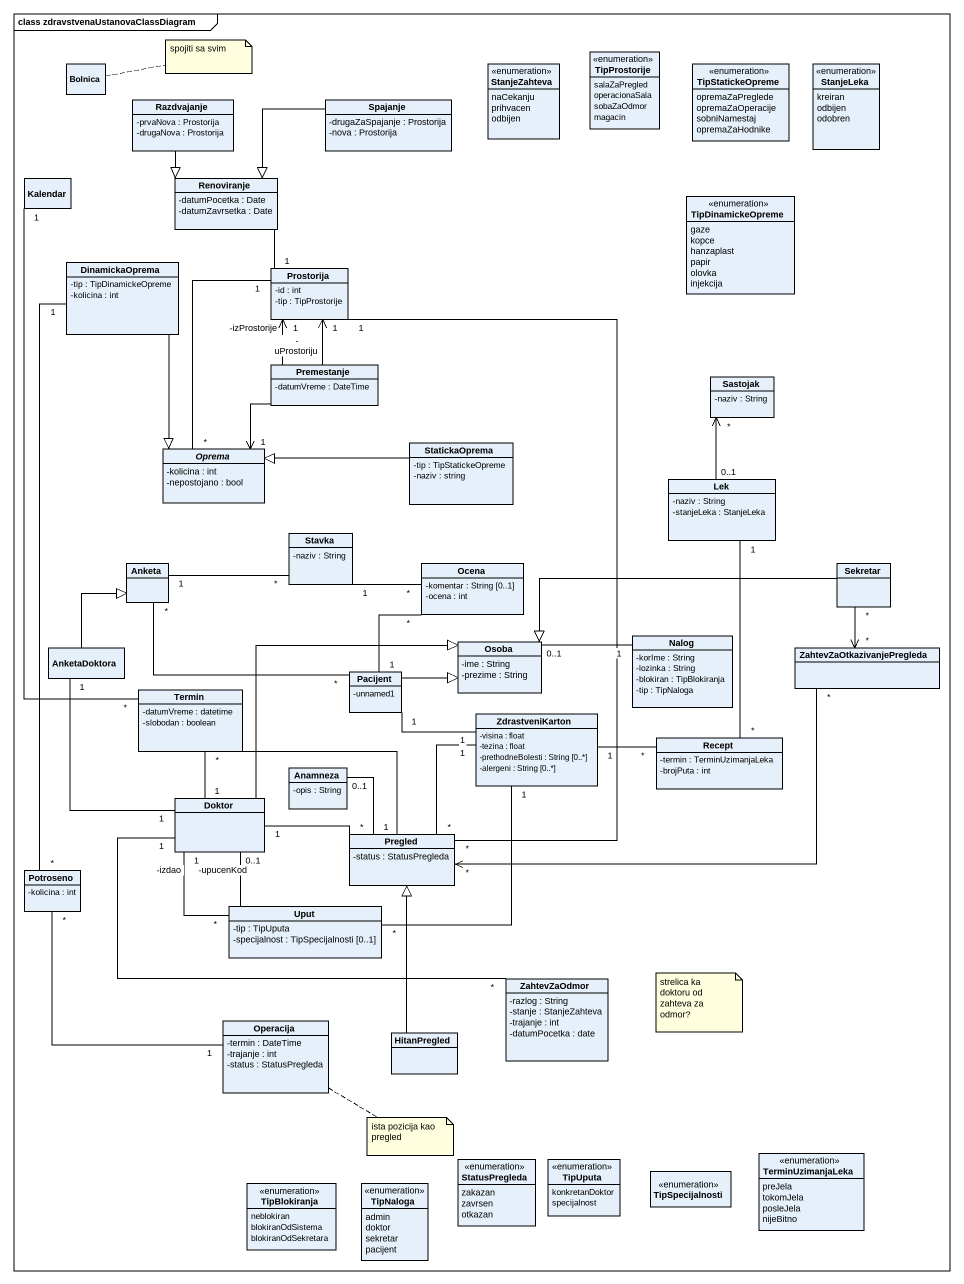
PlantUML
@startuml
mainframe class zdravstvenaUstanovaClassDiagram
hide circle
hide empty members
skinparam classAttributeIconSize 0
class Bolnica
enum StanjeZahteva {
  naCekanju
  prihvacen
  odbijen
}
enum TipProstorije {
  salaZaPregled
  operacionaSala
  sobaZaOdmor
  magacin
}
enum TipStatickeOpreme {
  opremaZaPreglede
  opremaZaOperacije
  sobniNamestaj
  opremaZaHodnike
}
enum StanjeLeka {
  kreiran
  odbijen
  odobren
}
class Razdvajanje {
  -prvaNova : Prostorija
  -drugaNova : Prostorija
}
class Spajanje {
  -drugaZaSpajanje : Prostorija
  -nova : Prostorija
}
class Kalendar
class Renoviranje {
  -datumPocetka : Date
  -datumZavrsetka : Date
}
enum TipDinamickeOpreme {
  gaze
  kopce
  hanzaplast
  papir
  olovka
  injekcija
}
class DinamickaOprema {
  -tip : TipDinamickeOpreme
  -kolicina : int
}
class Prostorija {
  -id : int
  -tip : TipProstorije
}
class Premestanje {
  -datumVreme : DateTime
}
class Sastojak {
  -naziv : String
}
abstract class Oprema {
  -kolicina : int
  -nepostojano : bool
}
class StatickaOprema {
  -tip : TipStatickeOpreme
  -naziv : string
}
class Lek {
  -naziv : String
  -stanjeLeka : StanjeLeka
}
class Anketa
class Stavka {
  -naziv : String
}
class Ocena {
  -komentar : String [0..1]
  -ocena : int
}
class Sekretar
class AnketaDoktora
class Osoba {
  -ime : String
  -prezime : String
}
class Nalog {
  -korIme : String
  -lozinka : String
  -blokiran : TipBlokiranja
  -tip : TipNaloga
}
class ZahtevZaOtkazivanjePregleda
class Pacijent {
  -unnamed1
}
class Termin {
  -datumVreme : datetime
  -slobodan : boolean
}
class ZdrastveniKarton {
  -visina : float
  -tezina : float
  -prethodneBolesti : String [0..*]
  -alergeni : String [0..*]
}
class Recept {
  -termin : TerminUzimanjaLeka
  -brojPuta : int
}
class Doktor
class Anamneza {
  -opis : String
}
class Pregled {
  -status : StatusPregleda
}
class Potroseno {
  -kolicina : int
}
class Uput {
  -tip : TipUputa
  -specijalnost : TipSpecijalnosti [0..1]
}
class ZahtevZaOdmor {
  -razlog : String
  -stanje : StanjeZahteva
  -trajanje : int
  -datumPocetka : date
}
class Operacija {
  -termin : DateTime
  -trajanje : int
  -status : StatusPregleda
}
class HitanPregled
enum TipBlokiranja {
  neblokiran
  blokiranOdSistema
  blokiranOdSekretara
}
enum TipNaloga {
  admin
  doktor
  sekretar
  pacijent
}
enum StatusPregleda {
  zakazan
  zavrsen
  otkazan
}
enum TipUputa {
  konkretanDoktor
  specijalnost
}
enum TipSpecijalnosti
enum TerminUzimanjaLeka {
  preJela
  tokomJela
  posleJela
  nijeBitno
}
Razdvajanje --|> Renoviranje
Spajanje -left-|> Renoviranje
Renoviranje -- "1" Prostorija
DinamickaOprema --|> Oprema
Premestanje -up-> "-izProstorije\n1" Prostorija
Premestanje -up-> "- uProstoriju\n1" Prostorija
Premestanje --> "1" Oprema
Oprema "*" -up- "1" Prostorija
StatickaOprema -left-|> Oprema
Lek "0..1" -up-> "*" Sastojak
Anketa "1" -right- "*" Stavka
Ocena "*" -left- "1" Stavka
Sekretar -left-|> Osoba
Sekretar "*" --> "*" ZahtevZaOtkazivanjePregleda
AnketaDoktora -up-|> Anketa
AnketaDoktora "1" -- "1" Doktor
Nalog "1" -left- "0..1" Osoba
ZahtevZaOtkazivanjePregleda "*" -left-> "*" Pregled
Pacijent "*" -left- "*" Anketa
Pacijent "1" -up- "*" Ocena
Pacijent -right-|> Osoba
Pacijent "1" -right- "1" ZdrastveniKarton
Termin "*" -up- "1" Kalendar
Termin "*" -- "1" Doktor
Recept "*" -up- "1" Lek
Recept "*" -left- "1" ZdrastveniKarton
Doktor -right-|> Osoba
Doktor "1" -right- "*" Pregled
Anamneza "0..1" -- "1" Pregled
Pregled "*" -up- "1" Prostorija
Pregled -up- Termin
Pregled "*" -up- "1" ZdrastveniKarton
Potroseno "*" -up- "1" DinamickaOprema
Potroseno "*" -- "1" Operacija
Uput "*" -up- "1" ZdrastveniKarton
Uput "*" -up- "-izdao\n1" Doktor
Uput -up- "-upucenKod\n0..1" Doktor
ZahtevZaOdmor "*" -left- "1" Doktor
HitanPregled -up-|> Pregled
note right of Bolnica : spojiti sa svim
note as N2
  strelica ka doktoru od zahteva za odmor?
end note
note right of Operacija : ista pozicija kao pregled
@enduml
